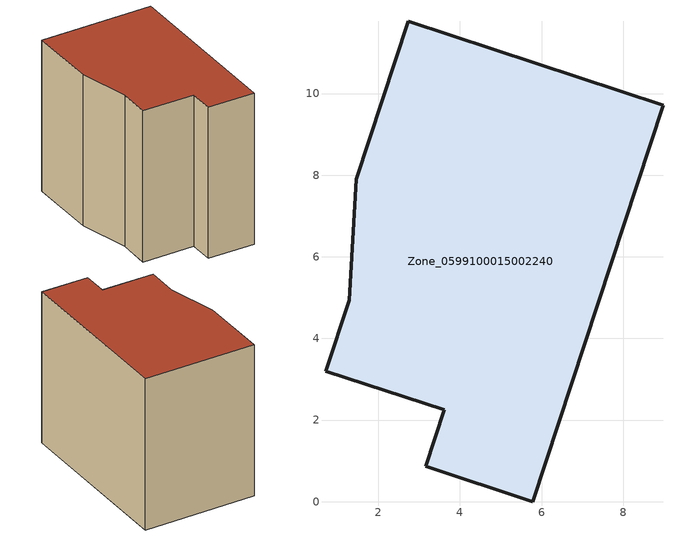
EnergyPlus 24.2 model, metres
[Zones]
Zone_0599100015002240
 floor ground (C_G): 2.73,11.77 8.98,9.72 5.79,0 3.16,0.86 3.62,2.25 0.71,3.2 1.29,4.93 1.46,7.9 z0.74
 wall outside (C_F): 3.16,0.86 5.79,0 8.98,9.72 2.73,11.77 1.46,7.9 1.29,4.93 0.71,3.2 3.62,2.25 3.16,0.86 z0.74:9.81
 roof outside (C_R): 1.46,7.9 1.29,4.93 0.71,3.2 3.62,2.25 3.16,0.86 5.79,0 8.98,9.72 2.73,11.77 z9.81
[BUILDING]
Pand.0599100015002240: North Axis=0; Terrain=City; Loads Convergence Tolerance Value=0.04; Temperature Convergence Tolerance Value=0.4; Solar Distribution=FullExterior; Maximum Number of Warmup Days=25; Minimum Number of Warmup Days=1
[Site:Location]
Rotterdam.The.Hague.AP_ZH_NLD Design_Conditions: Latitude=51.96; Longitude=4.45; Time Zone=1; Elevation=-4.5
[SITE:GROUNDTEMPERATURE:BUILDINGSURFACE]
18, 18, 18, 18, 18, 18, 18, 18, 18, 18, 18, 18
[MATERIAL] Thermal Absorptance=0.9; Solar Absorptance=0.7; Visible Absorptance=0.7
Name | Roughness | Thickness | Conductivity | Density | Specific Heat
G.TC.1965-1974 | MediumSmooth | 0.15 | 0.882353 | 540 | 1210
F.TC.1965-1974 | Rough | 0.3 | 0.697674 | 1920 | 840
R.TC.1965-1974 | MediumRough | 0.2 | 0.232558 | 1500 | 1000
[CONSTRUCTION]
C_G: G.TC.1965-1974
C_F: F.TC.1965-1974
C_R: R.TC.1965-1974
[ZONE]
Zone_0599100015002240: Type=1; Multiplier=1; Ceiling Height=Autocalculate; Volume=Autocalculate; Floor Area=autocalculate; Part of Total Floor Area=Yes
[ZONEINFILTRATION:DESIGNFLOWRATE]
Infil_Zone_0599100015002240: Zone or ZoneList or Space or SpaceList=Zone_0599100015002240; Schedule=AlwaysOn; Design Flow Rate Calculation Method=Flow/Area; Flow Rate per Floor Area=0.003; Constant Term Coefficient=1; Temperature Term Coefficient=0; Velocity Term Coefficient=0; Velocity Squared Term Coefficient=0
[HVACTEMPLATE:ZONE:IDEALLOADSAIRSYSTEM]
Zone_0599100015002240: Maximum Heating Supply Air Temperature=50; Minimum Cooling Supply Air Temperature=13; Maximum Heating Supply Air Humidity Ratio=0.0156; Minimum Cooling Supply Air Humidity Ratio=0.0077; Heating Limit=NoLimit; Cooling Limit=NoLimit; Dehumidification Control Type=ConstantSensibleHeatRatio; Cooling Sensible Heat Ratio=0.7; Dehumidification Setpoint=60; Humidification Control Type=None; Humidification Setpoint=30; Outdoor Air Method=None; Outdoor Air Flow Rate per Person=0.00944; Outdoor Air Flow Rate per Zone Floor Area=0; Outdoor Air Flow Rate per Zone=0; Demand Controlled Ventilation Type=None; Outdoor Air Economizer Type=NoEconomizer; Heat Recovery Type=None; Sensible Heat Recovery Effectiveness=0.7; Latent Heat Recovery Effectiveness=0.65
[ZONECONTROL:THERMOSTAT]
ThermostatControl_Zone_0599100015002240: Zone or ZoneList=Zone_0599100015002240; Control Type Schedule=DualSetpointControlType; Control 1=Thermostat_Zone_0599100015002240; Temperature Difference Between Cutout And Setpoint=0
[THERMOSTATSETPOINT:DUALSETPOINT]
Thermostat_Zone_0599100015002240: Heating Setpoint Temperature Schedule=HeatingSetpoint_Zone_0599100015002240; Cooling Setpoint Temperature Schedule=CoolingSetpoint_Zone_0599100015002240
[SCHEDULE:COMPACT]
HeatingSetpoint_Zone_0599100015002240: Through: 12/31, For: AllDays, Until: 24:00, 21
CoolingSetpoint_Zone_0599100015002240: Through: 12/31, For: AllDays, Until: 24:00, 24
DualSetpointControlType: Through: 12/31, For: AllDays, Until: 24:00, 4
AlwaysOn: Through: 12/31, For: AllDays, Until: 24:00, 1
